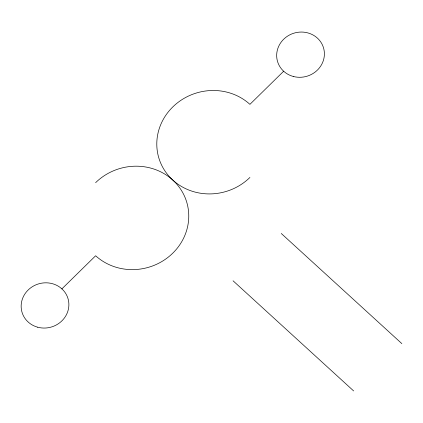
<?xml version="1.0" encoding="UTF-8"?>
<svg xmlns="http://www.w3.org/2000/svg" width="423" height="423" viewBox="0 0 423 423"><rect width="100%" height="100%" fill="white"/><g stroke="black" fill="none" stroke-linecap="round" stroke-linejoin="round"><path stroke-width="0.63" d="M61.89 288.877L95.64 255.756A54.831 51.426 -16.8 0 0 172.79 253.15A54.831 51.426 -16.8 0 0 172.774 180.055A54.831 51.426 -16.8 0 1 172.764 106.961A54.831 51.426 -16.8 0 1 249.914 104.354L283.659 71.233M281.279 233.491L401.85 343.624M233.068 280.803L353.639 390.937M249.924 177.449A54.831 51.426 -16.8 0 1 172.774 180.055A54.831 51.426 -16.8 0 0 95.624 182.662M293.271 76.457A23.989 22.498 -16.8 0 0 323.854 49.079A23.989 22.498 -16.8 0 0 284.478 38.482A23.989 22.498 -16.8 0 0 293.271 76.457M37.753 327.222A23.989 22.498 -16.8 0 0 68.341 299.844A23.989 22.498 -16.8 0 0 28.96 289.247A23.989 22.498 -16.8 0 0 37.753 327.222"/></g></svg>
